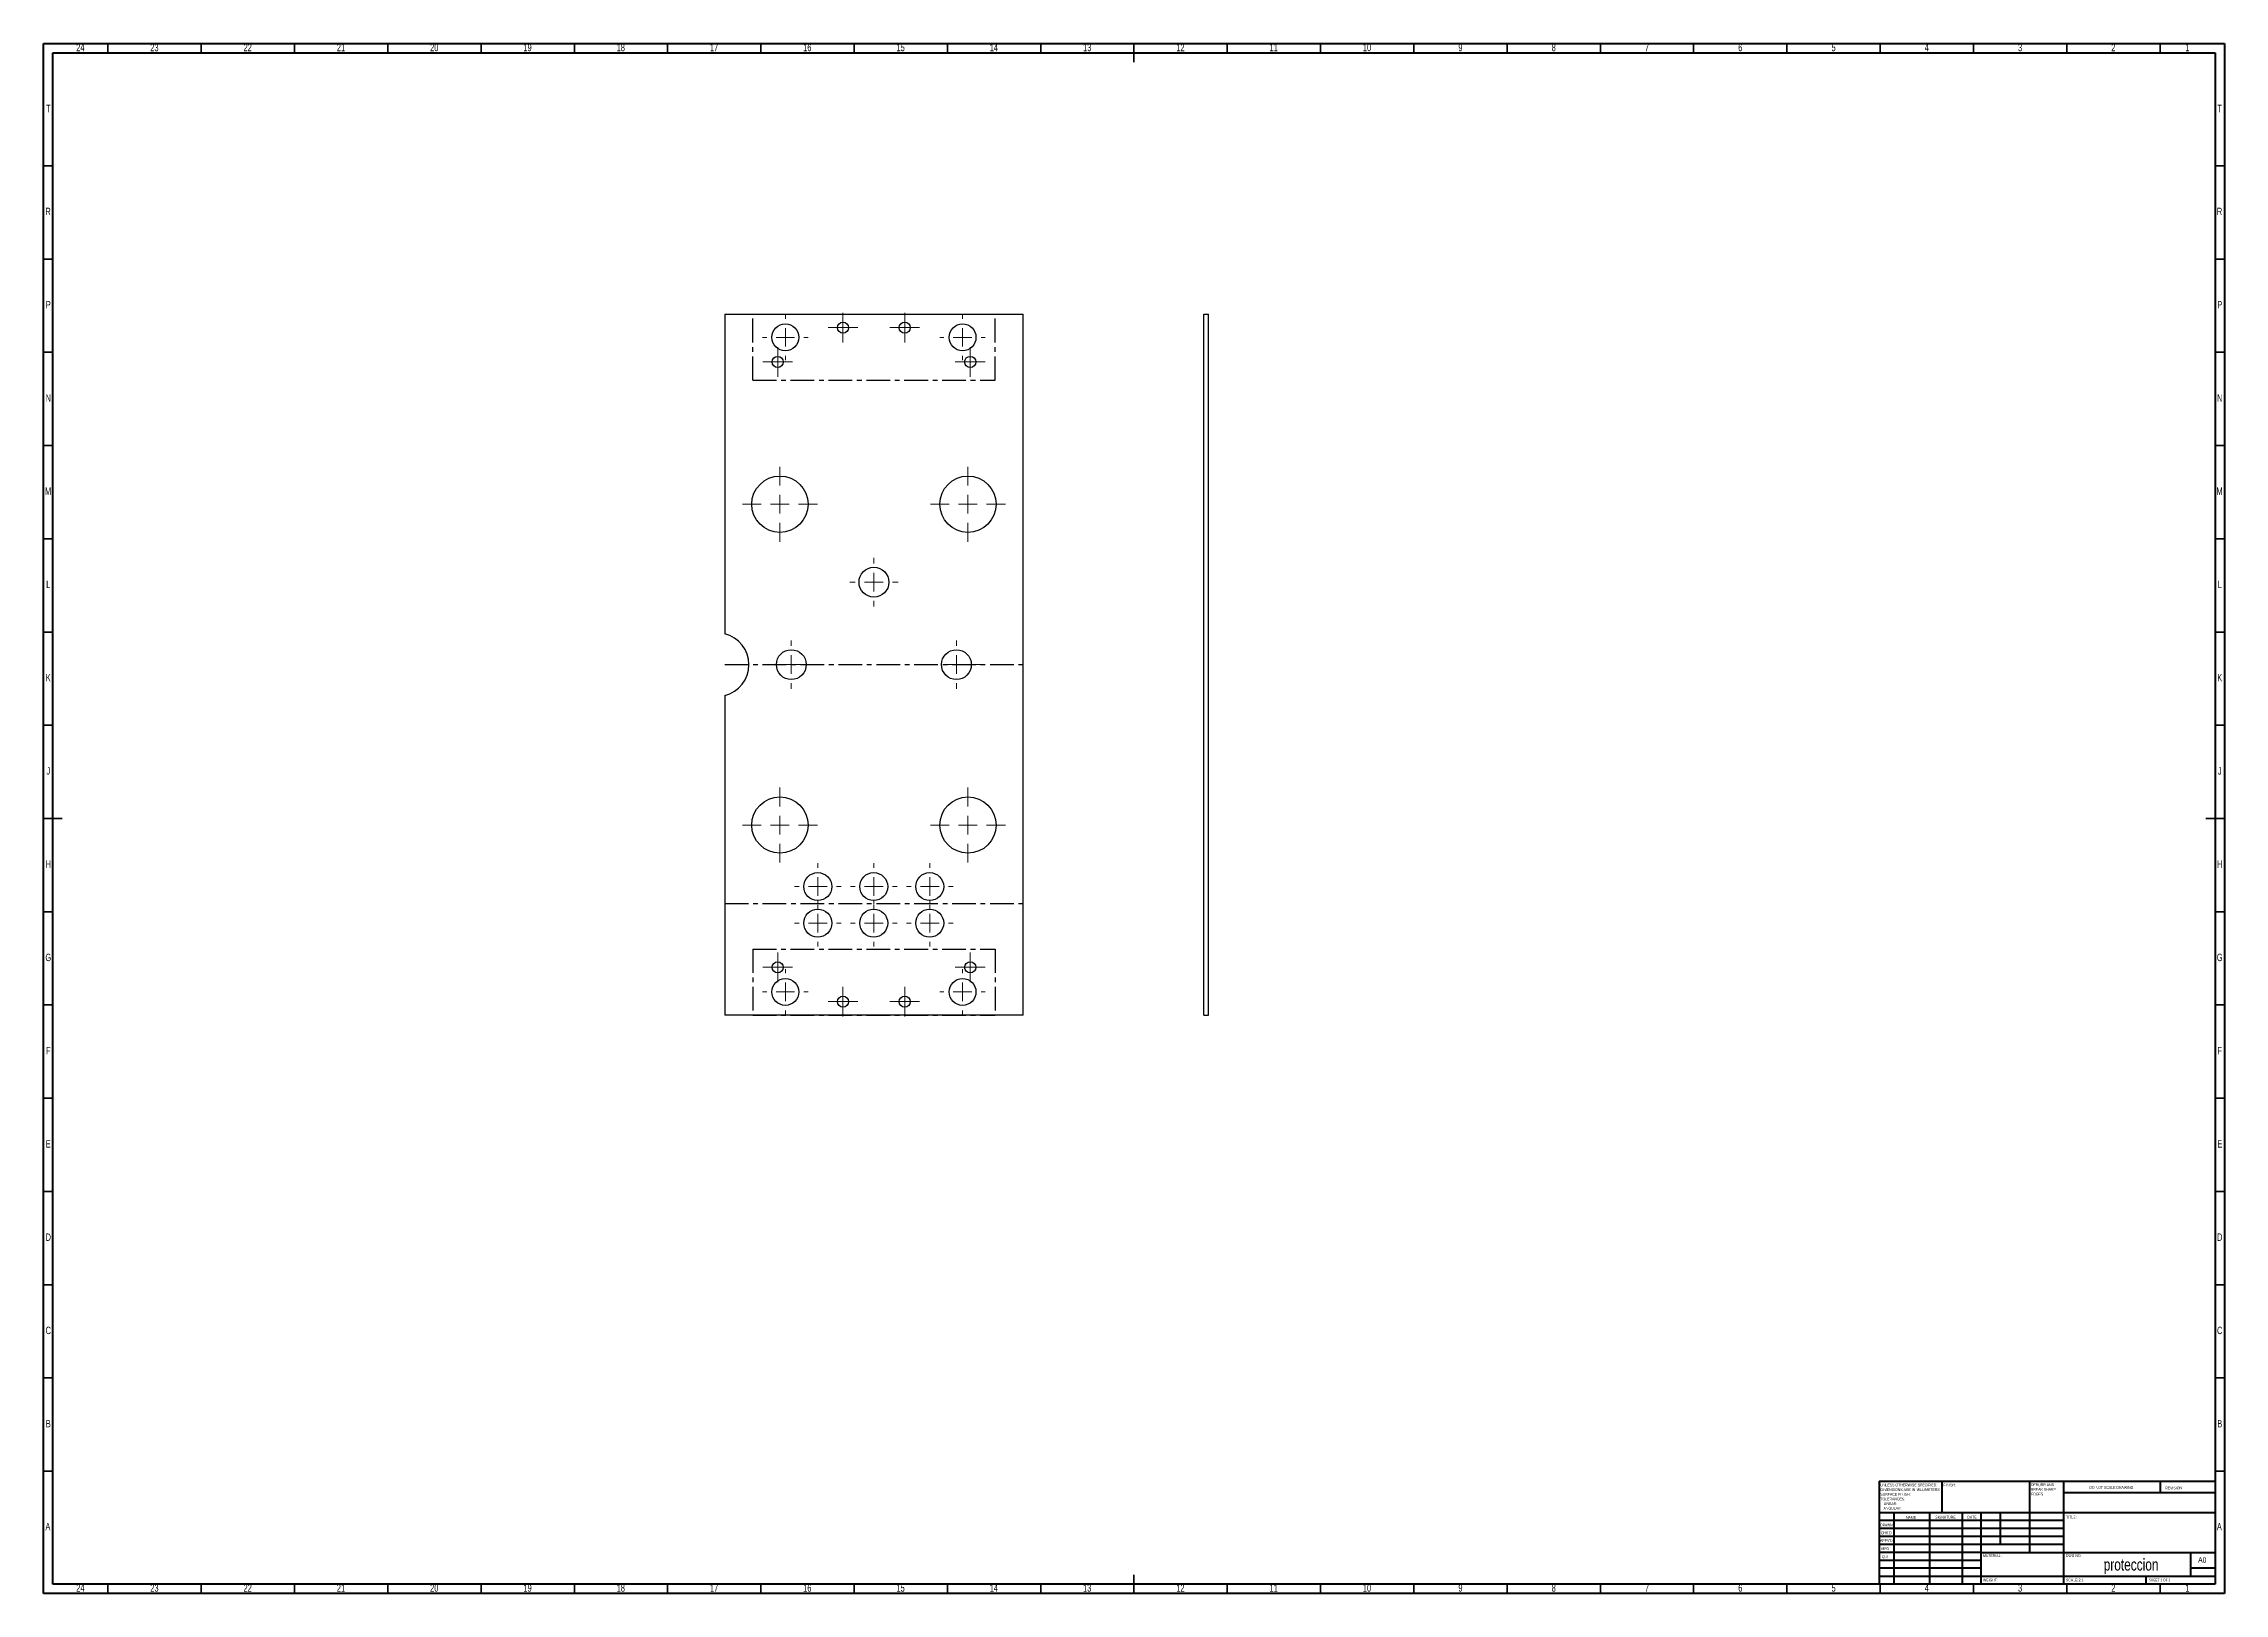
# Model space of a CAD drawing. Header units: millimetres. Extents: x 15 to 2024, y 5 to 1646.
# Drawn here: x 15 to 1184, y 5 to 836 of the extents above; entities that cross this region are included whole.
import ezdxf

# ---------------------------------------------------------------- set-up
doc = ezdxf.new("R2010")
doc.units = ezdxf.units.MM
doc.linetypes.add('CENTERX2', pattern=[20.32, 12.7, -2.54, 2.54, -2.54])
doc.styles.add('SLDTEXTSTYLE0', font='TXT', dxfattribs={"width": 0.75})
doc.styles.add('SLDTEXTSTYLE1', font='TXT', dxfattribs={"width": 0.686449})
doc.styles.add('SLDTEXTSTYLE2', font='TXT', dxfattribs={"width": 0.6875})

# ---------------------------------------------------------------- blocks, each defined once
blk = doc.blocks.new('SW_NOTE_0')
at = {"color": 0, "linetype": 'Continuous', "lineweight": 0, "char_height": 1.5, "attachment_point": 1, "style": 'SLDTEXTSTYLE0'}
for s, insert in [('UNLESS OTHERWISE SPECIFIED:', (0, 1.9)), ('TOLERANCES:', (0, -5.6)), ('DIMENSIONS ARE IN MILLIMETERS', (0, -0.6)), ('SURFACE FINISH:', (0, -3.1)), ('ANGULAR:', (1.7, -10.6)), ('LINEAR:', (1.7, -8.1))]:
    blk.add_mtext(s, dxfattribs=dict(at, insert=insert))
blk = doc.blocks.new('SW_NOTE_1')
at = {"color": 0, "linetype": 'Continuous', "lineweight": 0, "char_height": 1.5, "attachment_point": 1, "style": 'SLDTEXTSTYLE0'}
for s, insert in [('DEBURR AND', (0, 1.9)), ('BREAK SHARP', (0, -0.6)), ('EDGES', (0, -3.1))]:
    blk.add_mtext(s, dxfattribs=dict(at, insert=insert))
blk = doc.blocks.new('SW_CENTERMARKSYMBOL_0')
at = {"color": 0, "linetype": 'Continuous', "lineweight": 0}
for p, q in [((0, 10), (0, 12.5)), ((-10, 0), (-12.5, 0)), ((0, 0), (-5, 0)), ((0, 0), (0, 5)), ((0, 0), (0, -5)), ((0, 0), (5, 0)), ((10, 0), (12.5, 0)), ((0, -10), (0, -12.5))]:
    blk.add_line(p, q, dxfattribs=at)
blk = doc.blocks.new('SW_CENTERMARKSYMBOL_1')
at = {"color": 0, "linetype": 'Continuous', "lineweight": 0}
for p, q in [((0, 10), (0, 12.5)), ((-10, 0), (-12.5, 0)), ((0, 0), (-5, 0)), ((0, 0), (0, 5)), ((0, 0), (0, -5)), ((0, 0), (5, 0)), ((10, 0), (12.5, 0)), ((0, -10), (0, -12.5))]:
    blk.add_line(p, q, dxfattribs=at)
blk = doc.blocks.new('SW_CENTERMARKSYMBOL_2')
at = {"color": 0, "linetype": 'Continuous', "lineweight": 0}
for p, q in [((0, 10), (0, 12.5)), ((-10, 0), (-12.5, 0)), ((0, 0), (-5, 0)), ((0, 0), (0, 5)), ((0, 0), (0, -5)), ((0, 0), (5, 0)), ((10, 0), (12.5, 0)), ((0, -10), (0, -12.5))]:
    blk.add_line(p, q, dxfattribs=at)
blk = doc.blocks.new('SW_CENTERMARKSYMBOL_3')
at = {"color": 0, "linetype": 'Continuous', "lineweight": 0}
for p, q in [((0, 10), (0, 12.5)), ((-10, 0), (-12.5, 0)), ((0, 0), (-5, 0)), ((0, 0), (0, 5)), ((0, 0), (0, -5)), ((0, 0), (5, 0)), ((10, 0), (12.5, 0)), ((0, -10), (0, -12.5))]:
    blk.add_line(p, q, dxfattribs=at)
blk = doc.blocks.new('SW_CENTERMARKSYMBOL_4')
at = {"color": 0, "linetype": 'Continuous', "lineweight": 0}
for p, q in [((0, 10), (0, 12.5)), ((-10, 0), (-12.5, 0)), ((0, 0), (-5, 0)), ((0, 0), (0, 5)), ((0, 0), (0, -5)), ((0, 0), (5, 0)), ((10, 0), (12.5, 0)), ((0, -10), (0, -12.5))]:
    blk.add_line(p, q, dxfattribs=at)
blk = doc.blocks.new('SW_CENTERMARKSYMBOL_5')
at = {"color": 0, "linetype": 'Continuous', "lineweight": 0}
for p, q in [((0, 10), (0, 12.5)), ((-10, 0), (-12.5, 0)), ((0, 0), (-5, 0)), ((0, 0), (0, 5)), ((0, 0), (0, -5)), ((0, 0), (5, 0)), ((10, 0), (12.5, 0)), ((0, -10), (0, -12.5))]:
    blk.add_line(p, q, dxfattribs=at)
blk = doc.blocks.new('SW_CENTERMARKSYMBOL_6')
at = {"color": 0, "linetype": 'Continuous', "lineweight": 0}
for p, q in [((0, 10), (0, 20.13)), ((-10, 0), (-20.13, 0)), ((0, 0), (-5, 0)), ((0, 0), (0, 5)), ((0, 0), (0, -5)), ((0, 0), (5, 0)), ((10, 0), (20.13, 0)), ((0, -10), (0, -20.13))]:
    blk.add_line(p, q, dxfattribs=at)
blk = doc.blocks.new('SW_CENTERMARKSYMBOL_7')
at = {"color": 0, "linetype": 'Continuous', "lineweight": 0}
for p, q in [((0, 10), (0, 20.13)), ((-10, 0), (-20.13, 0)), ((0, 0), (-5, 0)), ((0, 0), (0, 5)), ((0, 0), (0, -5)), ((0, 0), (5, 0)), ((10, 0), (20.13, 0)), ((0, -10), (0, -20.13))]:
    blk.add_line(p, q, dxfattribs=at)
blk = doc.blocks.new('SW_CENTERMARKSYMBOL_8')
at = {"color": 0, "linetype": 'Continuous', "lineweight": 0}
for p, q in [((0, 10), (0, 20.13)), ((-10, 0), (-20.13, 0)), ((0, 0), (-5, 0)), ((0, 0), (0, 5)), ((0, 0), (0, -5)), ((0, 0), (5, 0)), ((10, 0), (20.13, 0)), ((0, -10), (0, -20.13))]:
    blk.add_line(p, q, dxfattribs=at)
blk = doc.blocks.new('SW_CENTERMARKSYMBOL_9')
at = {"color": 0, "linetype": 'Continuous', "lineweight": 0}
for p, q in [((0, 10), (0, 13)), ((-10, 0), (-13, 0)), ((0, 0), (-5, 0)), ((0, 0), (0, 5)), ((0, 0), (0, -5)), ((0, 0), (5, 0)), ((10, 0), (13, 0)), ((0, -10), (0, -13))]:
    blk.add_line(p, q, dxfattribs=at)
blk = doc.blocks.new('SW_CENTERMARKSYMBOL_10')
at = {"color": 0, "linetype": 'Continuous', "lineweight": 0}
for p, q in [((-5, 0), (-8, 0)), ((0, 0), (-5, 0)), ((0, 5), (0, 8)), ((0, 0), (0, 5)), ((0, 0), (0, -5)), ((0, 0), (5, 0)), ((5, 0), (8, 0)), ((0, -5), (0, -8))]:
    blk.add_line(p, q, dxfattribs=at)
blk = doc.blocks.new('SW_CENTERMARKSYMBOL_11')
at = {"color": 0, "linetype": 'Continuous', "lineweight": 0}
for p, q in [((0, 10), (0, 12.2)), ((-10, 0), (-12.2, 0)), ((0, 0), (-5, 0)), ((0, 0), (0, 5)), ((0, 0), (0, -5)), ((0, 0), (5, 0)), ((10, 0), (12.2, 0)), ((0, -10), (0, -12.2))]:
    blk.add_line(p, q, dxfattribs=at)
blk = doc.blocks.new('SW_CENTERMARKSYMBOL_12')
at = {"color": 0, "linetype": 'Continuous', "lineweight": 0}
for p, q in [((-5, 0), (-8, 0)), ((0, 0), (-5, 0)), ((0, 5), (0, 8)), ((0, 0), (0, 5)), ((0, 0), (0, -5)), ((0, 0), (5, 0)), ((5, 0), (8, 0)), ((0, -5), (0, -8))]:
    blk.add_line(p, q, dxfattribs=at)
blk = doc.blocks.new('SW_CENTERMARKSYMBOL_13')
at = {"color": 0, "linetype": 'Continuous', "lineweight": 0}
for p, q in [((-5, 0), (-8, 0)), ((0, 0), (-5, 0)), ((0, 5), (0, 8)), ((0, 0), (0, 5)), ((0, 0), (0, -5)), ((0, 0), (5, 0)), ((5, 0), (8, 0)), ((0, -5), (0, -8))]:
    blk.add_line(p, q, dxfattribs=at)
blk = doc.blocks.new('SW_CENTERMARKSYMBOL_14')
at = {"color": 0, "linetype": 'Continuous', "lineweight": 0}
for p, q in [((0, 10), (0, 12.2)), ((-10, 0), (-12.2, 0)), ((0, 0), (-5, 0)), ((0, 0), (0, 5)), ((0, 0), (0, -5)), ((0, 0), (5, 0)), ((10, 0), (12.2, 0)), ((0, -10), (0, -12.2))]:
    blk.add_line(p, q, dxfattribs=at)
blk = doc.blocks.new('SW_CENTERMARKSYMBOL_15')
at = {"color": 0, "linetype": 'Continuous', "lineweight": 0}
for p, q in [((-5, 0), (-8, 0)), ((0, 0), (-5, 0)), ((0, 5), (0, 8)), ((0, 0), (0, 5)), ((0, 0), (0, -5)), ((0, 0), (5, 0)), ((5, 0), (8, 0)), ((0, -5), (0, -8))]:
    blk.add_line(p, q, dxfattribs=at)
blk = doc.blocks.new('SW_CENTERMARKSYMBOL_16')
at = {"color": 0, "linetype": 'Continuous', "lineweight": 0}
for p, q in [((0, 10), (0, 20.13)), ((-10, 0), (-20.13, 0)), ((0, 0), (-5, 0)), ((0, 0), (0, 5)), ((0, 0), (0, -5)), ((0, 0), (5, 0)), ((10, 0), (20.13, 0)), ((0, -10), (0, -20.13))]:
    blk.add_line(p, q, dxfattribs=at)
blk = doc.blocks.new('SW_CENTERMARKSYMBOL_17')
at = {"color": 0, "linetype": 'Continuous', "lineweight": 0}
for p, q in [((-5, 0), (-8, 0)), ((0, 0), (-5, 0)), ((0, 5), (0, 8)), ((0, 0), (0, 5)), ((0, 0), (0, -5)), ((0, 0), (5, 0)), ((5, 0), (8, 0)), ((0, -5), (0, -8))]:
    blk.add_line(p, q, dxfattribs=at)
blk = doc.blocks.new('SW_CENTERMARKSYMBOL_18')
at = {"color": 0, "linetype": 'Continuous', "lineweight": 0}
for p, q in [((-5, 0), (-8, 0)), ((0, 0), (-5, 0)), ((0, 5), (0, 8)), ((0, 0), (0, 5)), ((0, 0), (0, -5)), ((0, 0), (5, 0)), ((5, 0), (8, 0)), ((0, -5), (0, -8))]:
    blk.add_line(p, q, dxfattribs=at)
blk = doc.blocks.new('SW_CENTERMARKSYMBOL_19')
at = {"color": 0, "linetype": 'Continuous', "lineweight": 0}
for p, q in [((-5, 0), (-8, 0)), ((0, 0), (-5, 0)), ((0, 5), (0, 8)), ((0, 0), (0, 5)), ((0, 0), (0, -5)), ((0, 0), (5, 0)), ((5, 0), (8, 0)), ((0, -5), (0, -8))]:
    blk.add_line(p, q, dxfattribs=at)
blk = doc.blocks.new('SW_CENTERMARKSYMBOL_20')
at = {"color": 0, "linetype": 'Continuous', "lineweight": 0}
for p, q in [((0, 10), (0, 12.2)), ((-10, 0), (-12.2, 0)), ((0, 0), (-5, 0)), ((0, 0), (0, 5)), ((0, 0), (0, -5)), ((0, 0), (5, 0)), ((10, 0), (12.2, 0)), ((0, -10), (0, -12.2))]:
    blk.add_line(p, q, dxfattribs=at)
blk = doc.blocks.new('SW_CENTERMARKSYMBOL_21')
at = {"color": 0, "linetype": 'Continuous', "lineweight": 0}
for p, q in [((0, 10), (0, 12.2)), ((-10, 0), (-12.2, 0)), ((0, 0), (-5, 0)), ((0, 0), (0, 5)), ((0, 0), (0, -5)), ((0, 0), (5, 0)), ((10, 0), (12.2, 0)), ((0, -10), (0, -12.2))]:
    blk.add_line(p, q, dxfattribs=at)
blk = doc.blocks.new('SW_CENTERMARKSYMBOL_22')
at = {"color": 0, "linetype": 'Continuous', "lineweight": 0}
for p, q in [((-5, 0), (-8, 0)), ((0, 0), (-5, 0)), ((0, 5), (0, 8)), ((0, 0), (0, 5)), ((0, 0), (0, -5)), ((0, 0), (5, 0)), ((5, 0), (8, 0)), ((0, -5), (0, -8))]:
    blk.add_line(p, q, dxfattribs=at)
blk = doc.blocks.new('SW_CENTERMARKSYMBOL_23')
at = {"color": 0, "linetype": 'Continuous', "lineweight": 0}
for p, q in [((0, 10), (0, 13)), ((-10, 0), (-13, 0)), ((0, 0), (-5, 0)), ((0, 0), (0, 5)), ((0, 0), (0, -5)), ((0, 0), (5, 0)), ((10, 0), (13, 0)), ((0, -10), (0, -13))]:
    blk.add_line(p, q, dxfattribs=at)
blk = doc.blocks.new('SW_CENTERMARKSYMBOL_24')
at = {"color": 0, "linetype": 'Continuous', "lineweight": 0}
for p, q in [((0, 10), (0, 13)), ((-10, 0), (-13, 0)), ((0, 0), (-5, 0)), ((0, 0), (0, 5)), ((0, 0), (0, -5)), ((0, 0), (5, 0)), ((10, 0), (13, 0)), ((0, -10), (0, -13))]:
    blk.add_line(p, q, dxfattribs=at)

msp = doc.modelspace()

# ---------------------------------------------------------------- linework, layer by layer
at = {"color": 7, "linetype": 'Continuous', "lineweight": 70}
for p, q in [((15, 5), (15, 836)), ((15, 836), (1184, 836)), ((20, 10), (20, 831)), ((20, 831), (1179, 831)), ((1179, 831), (1179, 10)), ((1184, 836), (1184, 5)), ((1184, 5), (15, 5)), ((1179, 10), (20, 10))]:
    msp.add_line(p, q, dxfattribs=at)
at = {"color": 7, "linetype": 'Continuous', "lineweight": 35}
for p, q in [((49.5, 831), (49.5, 836)), ((99.5, 831), (99.5, 836)), ((149.5, 831), (149.5, 836)), ((199.5, 831), (199.5, 836)), ((249.5, 831), (249.5, 836)), ((299.5, 831), (299.5, 836)), ((349.5, 831), (349.5, 836)), ((399.5, 831), (399.5, 836)), ((449.5, 831), (449.5, 836)), ((499.5, 831), (499.5, 836)), ((549.5, 831), (549.5, 836)), ((599.5, 836), (599.5, 826)), ((599.5, 831), (599.5, 836)), ((649.5, 831), (649.5, 836)), ((699.5, 831), (699.5, 836)), ((749.5, 831), (749.5, 836)), ((799.5, 831), (799.5, 836)), ((849.5, 831), (849.5, 836)), ((899.5, 831), (899.5, 836)), ((949.5, 831), (949.5, 836)), ((999.5, 831), (999.5, 836)), ((1049.5, 831), (1049.5, 836)), ((1099.5, 831), (1099.5, 836)), ((1149.5, 831), (1149.5, 836)), ((20, 770.5), (15, 770.5)), ((1179, 770.5), (1184, 770.5)), ((20, 720.5), (15, 720.5)), ((1179, 720.5), (1184, 720.5)), ((20, 670.5), (15, 670.5)), ((1179, 670.5), (1184, 670.5)), ((20, 620.5), (15, 620.5)), ((1179, 620.5), (1184, 620.5)), ((20, 570.5), (15, 570.5)), ((1179, 570.5), (1184, 570.5)), ((20, 520.5), (15, 520.5)), ((1179, 520.5), (1184, 520.5)), ((20, 470.5), (15, 470.5)), ((1179, 470.5), (1184, 470.5)), ((15, 420.5), (25, 420.5)), ((20, 420.5), (15, 420.5)), ((1184, 420.5), (1174, 420.5)), ((1179, 420.5), (1184, 420.5)), ((20, 370.5), (15, 370.5)), ((1179, 370.5), (1184, 370.5)), ((20, 320.5), (15, 320.5)), ((1179, 320.5), (1184, 320.5)), ((20, 270.5), (15, 270.5)), ((1179, 270.5), (1184, 270.5)), ((20, 220.5), (15, 220.5)), ((1179, 220.5), (1184, 220.5)), ((20, 170.5), (15, 170.5)), ((1179, 170.5), (1184, 170.5)), ((20, 120.5), (15, 120.5)), ((1179, 120.5), (1184, 120.5)), ((20, 70.5), (15, 70.5)), ((1179, 70.5), (1184, 70.5)), ((599.5, 5), (599.5, 15)), ((49.5, 10), (49.5, 5)), ((99.5, 10), (99.5, 5)), ((149.5, 10), (149.5, 5)), ((199.5, 10), (199.5, 5)), ((249.5, 10), (249.5, 5)), ((299.5, 10), (299.5, 5)), ((349.5, 10), (349.5, 5)), ((399.5, 10), (399.5, 5)), ((449.5, 10), (449.5, 5)), ((499.5, 10), (499.5, 5)), ((549.5, 10), (549.5, 5)), ((599.5, 10), (599.5, 5)), ((649.5, 10), (649.5, 5)), ((699.5, 10), (699.5, 5)), ((749.5, 10), (749.5, 5)), ((799.5, 10), (799.5, 5)), ((849.5, 10), (849.5, 5)), ((899.5, 10), (899.5, 5)), ((949.5, 10), (949.5, 5)), ((999.5, 10), (999.5, 5)), ((1049.5, 10), (1049.5, 5)), ((1099.5, 10), (1099.5, 5)), ((1149.5, 10), (1149.5, 5))]:
    msp.add_line(p, q, dxfattribs=at)
at = {"color": 7, "linetype": 'Continuous', "lineweight": 25}
for p, q in [((380.1, 691), (540.1, 691)), ((380.1, 691), (380.1, 519.5)), ((540.1, 315), (540.1, 691)), ((637, 691), (639.5, 691)), ((637, 315), (637, 691)), ((639.5, 315), (639.5, 691)), ((380.1, 486.5), (380.1, 315)), ((540.1, 315), (380.1, 315)), ((637, 315), (639.5, 315))]:
    msp.add_line(p, q, dxfattribs=at)
at = {"color": 7, "linetype": 'CENTERX2'}
for p, q in [((395.1, 655.5), (395.1, 691)), ((525.1, 655.5), (525.1, 691)), ((395.1, 655.5), (525.1, 655.5)), ((380.1, 503), (540.1, 503)), ((380.1, 375), (540.1, 375)), ((395.1, 350.5), (525.1, 350.5)), ((395.1, 350.5), (395.1, 315)), ((525.1, 350.5), (525.1, 315)), ((395.1, 315), (525.1, 315))]:
    msp.add_line(p, q, dxfattribs=at)
at = {"color": 7, "linetype": 'Continuous', "lineweight": 50}
for p, q in [((999, 65.2), (1179, 65.2)), ((999, 65.2), (999, 10)), ((1032.8, 48.2), (1032.8, 65.2)), ((1079.6, 65.2), (1079.6, 27)), ((1097.8, 65.2), (1097.8, 10)), ((1179, 58.9), (1097.8, 58.9)), ((1149.8, 58.9), (1149.8, 65.2)), ((1179, 48.2), (999, 48.2)), ((1006.8, 48.2), (1006.8, 10)), ((1026, 48.2), (1026, 10)), ((1043.4, 48.2), (1043.4, 10)), ((1053.6, 10), (1053.6, 48.2)), ((1064, 31.2), (1064, 48.2)), ((1097.8, 44), (999, 44)), ((1097.8, 39.8), (999, 39.8)), ((1097.8, 35.5), (999, 35.5)), ((1097.8, 31.2), (999, 31.2)), ((1053.6, 27), (999, 27)), ((1053.6, 27), (1179, 27)), ((1166, 14.2), (1166, 27)), ((1053.6, 22.7), (999, 22.7)), ((1053.6, 18.5), (999, 18.5)), ((999, 14.2), (1179, 14.2)), ((1142, 10), (1142, 14.2)), ((1179, 18.5), (1166, 18.5))]:
    msp.add_line(p, q, dxfattribs=at)
at = {"color": 7, "linetype": 'Continuous', "lineweight": 25}
for centre, radius in [((412.6, 678.5), 7.2), ((443.5, 683.7), 3), ((476.6, 683.7), 3), ((507.6, 678.5), 7.2), ((408.5, 665.3), 3), ((511.7, 665.3), 3), ((409.7, 589), 15.1), ((510.5, 589), 15.1), ((460.1, 547.2), 8), ((415.8, 503), 8), ((504.3, 503), 8), ((409.7, 417), 15.1), ((510.5, 417), 15.1), ((430, 384), 7.5), ((460, 384), 7.5), ((490, 384), 7.5), ((430, 364.4), 7.5), ((460, 364.4), 7.5), ((490, 364.4), 7.5), ((408.5, 340.7), 3), ((511.7, 340.7), 3), ((412.6, 327.5), 7.2), ((507.6, 327.5), 7.2), ((443.5, 322.3), 3), ((476.6, 322.3), 3)]:
    msp.add_circle(centre, radius, dxfattribs=at)
msp.add_arc((376.1, 503), 17, 283.609, 76.391, dxfattribs=at)

# ---------------------------------------------------------------- block references
at = {"color": 7, "linetype": 'Continuous', "lineweight": 0}
for name, p in [('SW_CENTERMARKSYMBOL_20', (412.6, 678.5)), ('SW_CENTERMARKSYMBOL_19', (443.5, 683.7)), ('SW_CENTERMARKSYMBOL_17', (476.6, 683.7)), ('SW_CENTERMARKSYMBOL_21', (507.6, 678.5)), ('SW_CENTERMARKSYMBOL_18', (408.5, 665.3)), ('SW_CENTERMARKSYMBOL_22', (511.7, 665.3)), ('SW_CENTERMARKSYMBOL_7', (409.7, 589)), ('SW_CENTERMARKSYMBOL_8', (510.5, 589)), ('SW_CENTERMARKSYMBOL_24', (460.1, 547.2)), ('SW_CENTERMARKSYMBOL_9', (415.8, 503)), ('SW_CENTERMARKSYMBOL_23', (504.3, 503)), ('SW_CENTERMARKSYMBOL_16', (409.7, 417)), ('SW_CENTERMARKSYMBOL_6', (510.5, 417)), ('SW_CENTERMARKSYMBOL_5', (430, 384)), ('SW_CENTERMARKSYMBOL_4', (460, 384)), ('SW_CENTERMARKSYMBOL_3', (490, 384)), ('SW_CENTERMARKSYMBOL_2', (430, 364.4)), ('SW_CENTERMARKSYMBOL_0', (460, 364.4)), ('SW_CENTERMARKSYMBOL_1', (490, 364.4)), ('SW_CENTERMARKSYMBOL_11', (412.6, 327.5)), ('SW_CENTERMARKSYMBOL_10', (408.5, 340.7)), ('SW_CENTERMARKSYMBOL_14', (507.6, 327.5)), ('SW_CENTERMARKSYMBOL_15', (511.7, 340.7)), ('SW_CENTERMARKSYMBOL_12', (443.5, 322.3)), ('SW_CENTERMARKSYMBOL_13', (476.6, 322.3)), ('SW_NOTE_0', (999.6, 62)), ('SW_NOTE_1', (1080.3, 62.1))]:
    msp.add_blockref(name, p, dxfattribs=at)

# ---------------------------------------------------------------- texts
for s, insert, char_height, attachment_point, style in [('24', (34.7, 835.9), 3.97, 2, 'SLDTEXTSTYLE0'), ('23', (74.4, 835.9), 3.97, 2, 'SLDTEXTSTYLE0'), ('22', (124.4, 835.9), 3.97, 2, 'SLDTEXTSTYLE0'), ('21', (174.4, 835.9), 3.97, 2, 'SLDTEXTSTYLE0'), ('20', (224.4, 835.9), 3.97, 2, 'SLDTEXTSTYLE0'), ('19', (274.4, 835.9), 3.97, 2, 'SLDTEXTSTYLE0'), ('18', (324.4, 835.9), 3.97, 2, 'SLDTEXTSTYLE0'), ('17', (374.4, 835.9), 3.97, 2, 'SLDTEXTSTYLE0'), ('16', (424.4, 835.9), 3.97, 2, 'SLDTEXTSTYLE0'), ('15', (474.4, 835.9), 3.97, 2, 'SLDTEXTSTYLE0'), ('14', (524.4, 835.9), 3.97, 2, 'SLDTEXTSTYLE0'), ('13', (574.4, 835.9), 3.97, 2, 'SLDTEXTSTYLE0'), ('12', (624.4, 835.9), 3.97, 2, 'SLDTEXTSTYLE0'), ('11', (674.4, 835.9), 3.97, 2, 'SLDTEXTSTYLE0'), ('10', (724.4, 835.9), 3.97, 2, 'SLDTEXTSTYLE0'), ('9', (774.5, 835.9), 3.97, 2, 'SLDTEXTSTYLE0'), ('8', (824.5, 835.9), 3.97, 2, 'SLDTEXTSTYLE0'), ('7', (874.5, 835.9), 3.97, 2, 'SLDTEXTSTYLE0'), ('6', (924.5, 835.9), 3.97, 2, 'SLDTEXTSTYLE0'), ('5', (974.5, 835.9), 3.97, 2, 'SLDTEXTSTYLE0'), ('4', (1024.5, 835.9), 3.97, 2, 'SLDTEXTSTYLE0'), ('3', (1074.5, 835.9), 3.97, 2, 'SLDTEXTSTYLE0'), ('2', (1124.5, 835.9), 3.97, 2, 'SLDTEXTSTYLE0'), ('1', (1164.2, 835.9), 3.97, 2, 'SLDTEXTSTYLE0'), ('T', (17.5, 803.2), 3.97, 2, 'SLDTEXTSTYLE0'), ('T', (1181.5, 803.2), 3.97, 2, 'SLDTEXTSTYLE0'), ('R', (17.4, 748), 3.97, 2, 'SLDTEXTSTYLE0'), ('R', (1181.4, 748), 3.97, 2, 'SLDTEXTSTYLE0'), ('P', (17.5, 698), 3.97, 2, 'SLDTEXTSTYLE0'), ('P', (1181.5, 698), 3.97, 2, 'SLDTEXTSTYLE0'), ('N', (17.5, 648), 3.97, 2, 'SLDTEXTSTYLE0'), ('N', (1181.5, 648), 3.97, 2, 'SLDTEXTSTYLE0'), ('M', (17.4, 598), 3.97, 2, 'SLDTEXTSTYLE0'), ('M', (1181.4, 598), 3.97, 2, 'SLDTEXTSTYLE0'), ('L', (17.5, 548), 3.97, 2, 'SLDTEXTSTYLE0'), ('L', (1181.5, 548), 3.97, 2, 'SLDTEXTSTYLE0'), ('K', (17.5, 498), 3.97, 2, 'SLDTEXTSTYLE0'), ('K', (1181.5, 498), 3.97, 2, 'SLDTEXTSTYLE0'), ('J', (17.5, 448), 3.97, 2, 'SLDTEXTSTYLE0'), ('J', (1181.5, 448), 3.97, 2, 'SLDTEXTSTYLE0'), ('H', (17.5, 398), 3.97, 2, 'SLDTEXTSTYLE0'), ('H', (1181.5, 398), 3.97, 2, 'SLDTEXTSTYLE0'), ('G', (17.5, 348), 3.97, 2, 'SLDTEXTSTYLE0'), ('G', (1181.5, 348), 3.97, 2, 'SLDTEXTSTYLE0'), ('F', (17.5, 298), 3.97, 2, 'SLDTEXTSTYLE0'), ('F', (1181.5, 298), 3.97, 2, 'SLDTEXTSTYLE0'), ('E', (17.5, 248), 3.97, 2, 'SLDTEXTSTYLE0'), ('E', (1181.5, 248), 3.97, 2, 'SLDTEXTSTYLE0'), ('D', (17.5, 198), 3.97, 2, 'SLDTEXTSTYLE0'), ('D', (1181.5, 198), 3.97, 2, 'SLDTEXTSTYLE0'), ('C', (17.5, 148), 3.97, 2, 'SLDTEXTSTYLE0'), ('C', (1181.5, 148), 3.97, 2, 'SLDTEXTSTYLE0'), ('B', (17.5, 98), 3.97, 2, 'SLDTEXTSTYLE0'), ('B', (1181.5, 98), 3.97, 2, 'SLDTEXTSTYLE0'), ('FINISH:', (1033.4, 63.9), 1.5, 1, 'SLDTEXTSTYLE0'), ('DO NOT SCALE DRAWING', (1111.6, 62.5), 1.5, 1, 'SLDTEXTSTYLE0'), ('REVISION', (1152.3, 62.3), 1.5, 1, 'SLDTEXTSTYLE0'), ('A', (17.3, 42.8), 3.97, 2, 'SLDTEXTSTYLE0'), ('DRAWN', (999.6, 42.4), 1.5, 1, 'SLDTEXTSTYLE1'), ("CHK'D", (999.9, 38.2), 1.5, 1, 'SLDTEXTSTYLE0'), ('NAME', (1013.3, 46.5), 1.5, 1, 'SLDTEXTSTYLE0'), ('SIGNATURE', (1029, 46.6), 1.5, 1, 'SLDTEXTSTYLE0'), ('DATE', (1046.2, 46.6), 1.5, 1, 'SLDTEXTSTYLE0'), ('TITLE:', (1099.1, 46.6), 1.5, 1, 'SLDTEXTSTYLE0'), ('A', (1181.3, 42.8), 3.97, 2, 'SLDTEXTSTYLE0'), ("APPV'D", (999.4, 34.1), 1.5, 1, 'SLDTEXTSTYLE0'), ('MFG', (1000.1, 29.7), 1.5, 1, 'SLDTEXTSTYLE0'), ('Q.A', (1000.5, 25.5), 1.5, 1, 'SLDTEXTSTYLE0'), ('MATERIAL:', (1054.6, 26), 1.5, 1, 'SLDTEXTSTYLE0'), ('DWG NO.', (1099, 26), 1.5, 1, 'SLDTEXTSTYLE0'), ('proteccion', (1134, 23.6), 6.35, 2, 'SLDTEXTSTYLE0'), ('A0', (1169.9, 24.4), 2.91, 1, 'SLDTEXTSTYLE0'), ('WEIGHT:', (1054.6, 12.9), 1.5, 1, 'SLDTEXTSTYLE0'), ('SCALE:2:1', (1099.1, 12.9), 1.5, 1, 'SLDTEXTSTYLE0'), ('SHEET 1 OF 1', (1143.5, 12.9), 1.5, 1, 'SLDTEXTSTYLE2'), ('24', (34.7, 9.9), 3.97, 2, 'SLDTEXTSTYLE0'), ('23', (74.4, 9.9), 3.97, 2, 'SLDTEXTSTYLE0'), ('22', (124.4, 9.9), 3.97, 2, 'SLDTEXTSTYLE0'), ('21', (174.4, 9.9), 3.97, 2, 'SLDTEXTSTYLE0'), ('20', (224.4, 9.9), 3.97, 2, 'SLDTEXTSTYLE0'), ('19', (274.4, 9.9), 3.97, 2, 'SLDTEXTSTYLE0'), ('18', (324.4, 9.9), 3.97, 2, 'SLDTEXTSTYLE0'), ('17', (374.4, 9.9), 3.97, 2, 'SLDTEXTSTYLE0'), ('16', (424.4, 9.9), 3.97, 2, 'SLDTEXTSTYLE0'), ('15', (474.4, 9.9), 3.97, 2, 'SLDTEXTSTYLE0'), ('14', (524.4, 9.9), 3.97, 2, 'SLDTEXTSTYLE0'), ('13', (574.4, 9.9), 3.97, 2, 'SLDTEXTSTYLE0'), ('12', (624.4, 9.9), 3.97, 2, 'SLDTEXTSTYLE0'), ('11', (674.4, 9.9), 3.97, 2, 'SLDTEXTSTYLE0'), ('10', (724.4, 9.9), 3.97, 2, 'SLDTEXTSTYLE0'), ('9', (774.5, 9.9), 3.97, 2, 'SLDTEXTSTYLE0'), ('8', (824.5, 9.9), 3.97, 2, 'SLDTEXTSTYLE0'), ('7', (874.5, 9.9), 3.97, 2, 'SLDTEXTSTYLE0'), ('6', (924.5, 9.9), 3.97, 2, 'SLDTEXTSTYLE0'), ('5', (974.5, 9.9), 3.97, 2, 'SLDTEXTSTYLE0'), ('4', (1024.5, 9.9), 3.97, 2, 'SLDTEXTSTYLE0'), ('3', (1074.5, 9.9), 3.97, 2, 'SLDTEXTSTYLE0'), ('2', (1124.5, 9.9), 3.97, 2, 'SLDTEXTSTYLE0'), ('1', (1164.2, 9.9), 3.97, 2, 'SLDTEXTSTYLE0')]:
    msp.add_mtext(s, dxfattribs=dict(at, insert=insert, char_height=char_height, attachment_point=attachment_point, style=style))

doc.saveas('drawing.dxf')
